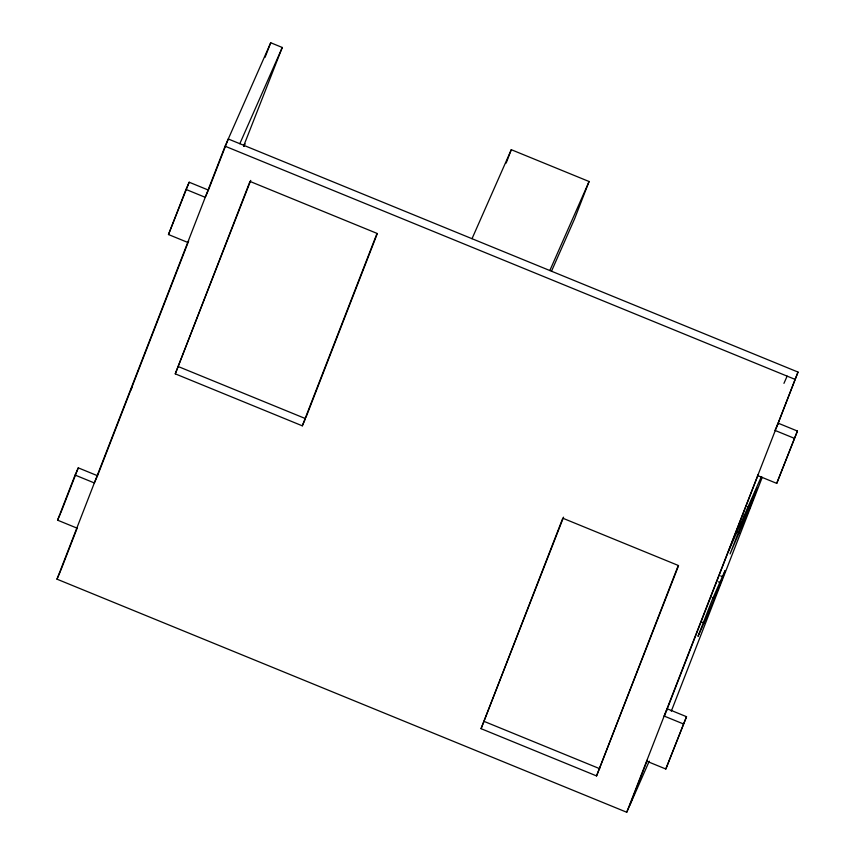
<?xml version="1.0" encoding="UTF-8"?>
<svg xmlns="http://www.w3.org/2000/svg" width="855" height="855" viewBox="0 0 855 855"><rect width="100%" height="100%" fill="white"/><g stroke="black" fill="none" stroke-linecap="round" stroke-linejoin="round"><path stroke-width="1.28" d="M722.945 576.826L725.083 570.595L712.194 599.836L698.001 636.366L707.416 615.525L722.945 576.826L720.637 575.885M506.181 163.07L511.279 149.689L589.084 181.517L574.592 218.848L551.464 271.281M76.822 528.048L57.574 520.171L75.09 475.07L78.275 467.856L97.523 475.733L188.656 241.003M187.726 242.414L168.478 234.537L185.995 189.436L189.179 182.222L208.428 190.099L228.274 138.98L798.014 372.075L776.757 426.837M60.758 512.957L78.275 467.856M189.179 182.222L168.478 234.537M649.255 761.174L626.726 812.25L56.986 579.166L225.089 146.205L270.714 42.75L282.268 47.474L243.622 146.034M60.641 570.723L77.174 528.134M265.05 57.349L270.714 42.75M243.942 146.173L244.904 143.693L243.846 146.098M175.264 373.849L249.981 181.42L377.023 233.394L302.307 425.822L175.264 373.849L250.75 180.416M305.972 417.358L377.312 233.629M481.066 728.674L562.782 518.205L678.272 565.454L596.555 775.923L481.066 728.674L563.563 517.179M596.555 775.923L678.571 565.668M626.726 812.25L798.014 372.075M629.911 805.036L647.395 759.999M664.709 715.421L665.671 712.942M666.323 711.253L758.257 474.482M762.254 477.261L671.282 711.232M646.572 761.132L665.821 769.008L686.522 716.693L667.274 708.816L664.089 716.041L683.337 723.907M757.477 475.508L776.725 483.374L797.426 431.059L778.178 423.182L774.993 430.407L794.242 438.273M686.522 716.693L665.821 769.008M797.426 431.059L776.725 483.374M749.814 507.742L757.145 488.13L744.256 517.371L730.063 553.912L749.814 507.742L747.505 506.791M57.574 520.171L60.235 514.154M208.428 190.099L205.243 197.313L185.995 189.436M130.751 390.329L132.354 386.674M239.817 143.704L282.268 47.474M97.523 475.733L94.339 482.947L75.09 475.07M56.986 579.166L60.16 571.942M302.307 425.822L305.491 418.608L178.449 366.635M472.013 238.705L511.279 149.689M549.829 270.533L589.084 181.517M783.95 383.361L787.134 376.136M728.492 551.144L761.26 476.834M225.089 146.205L794.84 379.289M744.181 515.095L746.49 516.035M740.654 523.73L742.963 524.671M737.17 532.109L739.479 533.06M718.35 581.86L720.669 582.811M712.119 597.549L714.427 598.5M701.902 622.141L704.221 623.092M484.251 721.46L599.74 768.709"/></g></svg>
